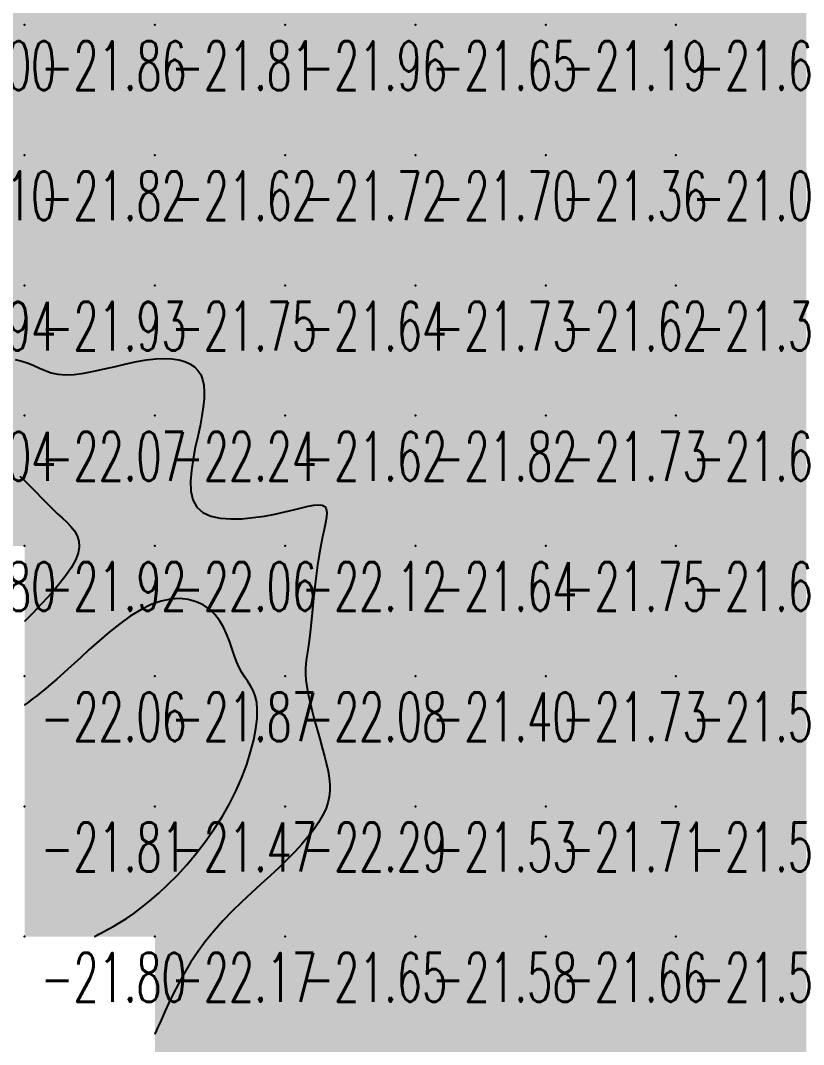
# Model space of a CAD drawing. Header units: millimetres. Extents: x 88261 to 90953, y 390274 to 392322.
# Drawn here: x 88909.9 to 88970, y 391699 to 391777.6 of the extents above; entities that cross this region are included whole.
import ezdxf
from ezdxf.enums import TextEntityAlignment as Align

# ---------------------------------------------------------------- set-up
doc = ezdxf.new("R2010")
doc.units = ezdxf.units.MM
doc.header["$LTSCALE"] = 25
for name, color, linetype in [('CN_03_00', 7, 'Continuous'), ('COTEAlt', 7, 'Continuous'), ('TN_COLORIAGE', 7, 'Continuous')]:
    doc.layers.add(name, color=color, linetype=linetype)
doc.styles.add('Simplex 1.0', font='Simplex.shx', dxfattribs={"width": 0.99, "height": 2.5})
doc.styles.get("Standard").update_dxf_attribs({"font": 'times.ttf'})

# ---------------------------------------------------------------- blocks, each defined once
blk = doc.blocks.new('COTE')
at = {"color": 0}
blk.add_point((0, 0), dxfattribs=at)
at = {"layer": 'COTEAlt'}
blk.add_attdef('ALT', text='', height=3.75, dxfattribs=at).set_placement((1.25, -1.25), align=Align.TOP_LEFT)

msp = doc.modelspace()

# ---------------------------------------------------------------- linework, layer by layer
at = {"layer": 'CN_03_00', "elevation": -22, "flags": 128}
for points in [[(88909.533, 391751.542), (88910.048, 391751.432), (88910.515, 391751.272), (88910.954, 391751.084), (88911.383, 391750.884), (88911.823, 391750.694), (88912.291, 391750.531), (88912.808, 391750.415), (88913.393, 391750.366), (88914.058, 391750.395), (88914.792, 391750.493), (88915.577, 391750.64), (88916.394, 391750.821), (88917.225, 391751.016), (88918.051, 391751.21), (88918.855, 391751.383), (88919.618, 391751.519), (88920.324, 391751.603), (88920.971, 391751.632), (88921.557, 391751.609), (88922.082, 391751.532), (88922.546, 391751.404), (88922.946, 391751.225), (88923.284, 391750.995), (88923.557, 391750.715), (88923.767, 391750.386), (88923.915, 391750.005), (88924.006, 391749.57), (88924.043, 391749.076), (88924.029, 391748.523), (88923.968, 391747.905), (88923.864, 391747.221), (88923.719, 391746.468), (88923.541, 391745.648), (88923.353, 391744.783), (88923.18, 391743.901), (88923.05, 391743.03), (88922.988, 391742.198), (88923.021, 391741.433), (88923.175, 391740.761), (88923.476, 391740.212), (88923.941, 391739.805), (88924.549, 391739.53), (88925.269, 391739.371), (88926.071, 391739.308), (88926.922, 391739.326), (88927.793, 391739.406), (88928.653, 391739.531), (88929.47, 391739.684), (88930.219, 391739.849), (88930.894, 391740.011), (88931.493, 391740.159), (88932.014, 391740.281), (88932.456, 391740.365), (88932.817, 391740.398), (88933.096, 391740.368), (88933.292, 391740.264), (88933.404, 391740.074), (88933.444, 391739.801), (88933.424, 391739.446), (88933.355, 391739.013), (88933.252, 391738.503), (88933.125, 391737.92), (88932.989, 391737.267), (88932.854, 391736.545), (88932.732, 391735.762), (88932.622, 391734.934), (88932.523, 391734.081), (88932.433, 391733.224), (88932.348, 391732.384), (88932.269, 391731.58), (88932.191, 391730.832), (88932.114, 391730.162), (88932.037, 391729.582), (88931.963, 391729.078), (88931.899, 391728.628), (88931.85, 391728.21), (88931.821, 391727.803), (88931.818, 391727.385), (88931.847, 391726.935), (88931.913, 391726.431), (88932.019, 391725.857), (88932.16, 391725.223), (88932.327, 391724.546), (88932.512, 391723.843), (88932.707, 391723.128), (88932.903, 391722.419), (88933.094, 391721.731), (88933.269, 391721.082), (88933.422, 391720.483), (88933.547, 391719.928), (88933.637, 391719.409), (88933.686, 391718.917), (88933.69, 391718.441), (88933.641, 391717.973), (88933.535, 391717.504), (88933.364, 391717.024), (88933.126, 391716.525), (88932.822, 391716.006), (88932.454, 391715.469), (88932.026, 391714.915), (88931.542, 391714.343), (88931.004, 391713.755), (88930.416, 391713.151), (88929.781, 391712.533), (88929.104, 391711.901), (88928.395, 391711.253), (88927.665, 391710.586), (88926.928, 391709.899), (88926.195, 391709.189), (88925.478, 391708.454), (88924.789, 391707.691), (88924.14, 391706.899), (88923.541, 391706.078), (88922.994, 391705.244), (88922.499, 391704.416), (88922.056, 391703.611), (88921.665, 391702.849), (88921.326, 391702.148), (88921.04, 391701.526), (88920.805, 391701.003), (88920.621, 391700.591), (88920.483, 391700.282), (88920.385, 391700.06), (88920.318, 391699.912), (88920.278, 391699.822), (88920.257, 391699.775), (88920.25, 391699.758), (88920.249, 391699.756)], [(88909.886, 391742.597), (88910.207, 391742.294), (88910.523, 391741.983), (88910.837, 391741.664), (88911.151, 391741.341), (88911.466, 391741.014), (88911.786, 391740.686), (88912.111, 391740.357), (88912.444, 391740.03), (88912.786, 391739.707), (88913.137, 391739.386), (88913.481, 391739.064), (88913.799, 391738.731), (88914.073, 391738.383), (88914.285, 391738.01), (88914.417, 391737.605), (88914.449, 391737.163), (88914.363, 391736.674), (88914.148, 391736.137), (88913.826, 391735.564), (88913.422, 391734.975), (88912.967, 391734.386), (88912.486, 391733.817), (88912.009, 391733.284), (88911.563, 391732.806), (88911.177, 391732.4), (88910.87, 391732.081), (88910.64, 391731.841), (88910.475, 391731.669), (88910.365, 391731.554), (88910.298, 391731.484), (88910.263, 391731.448), (88910.251, 391731.435), (88910.249, 391731.433)], [(88915.624, 391707.239), (88915.626, 391707.24), (88915.636, 391707.246), (88915.665, 391707.261), (88915.721, 391707.291), (88915.812, 391707.341), (88915.949, 391707.414), (88916.141, 391707.517), (88916.395, 391707.654), (88916.719, 391707.829), (88917.11, 391708.049), (88917.563, 391708.317), (88918.071, 391708.639), (88918.629, 391709.02), (88919.232, 391709.464), (88919.875, 391709.977), (88920.551, 391710.563), (88921.254, 391711.226), (88921.975, 391711.96), (88922.699, 391712.758), (88923.417, 391713.611), (88924.116, 391714.512), (88924.784, 391715.453), (88925.409, 391716.428), (88925.981, 391717.427), (88926.488, 391718.443), (88926.928, 391719.46), (88927.3, 391720.462), (88927.603, 391721.432), (88927.837, 391722.354), (88928.001, 391723.212), (88928.094, 391723.988), (88928.114, 391724.668), (88928.064, 391725.239), (88927.954, 391725.719), (88927.795, 391726.13), (88927.601, 391726.492), (88927.383, 391726.83), (88927.153, 391727.163), (88926.925, 391727.516), (88926.71, 391727.909), (88926.516, 391728.358), (88926.336, 391728.855), (88926.158, 391729.384), (88925.969, 391729.93), (88925.757, 391730.477), (88925.51, 391731.009), (88925.216, 391731.513), (88924.863, 391731.971), (88924.441, 391732.37), (88923.954, 391732.701), (88923.407, 391732.953), (88922.805, 391733.118), (88922.154, 391733.187), (88921.459, 391733.152), (88920.726, 391733.003), (88919.961, 391732.731), (88919.17, 391732.334), (88918.363, 391731.831), (88917.553, 391731.247), (88916.75, 391730.609), (88915.967, 391729.941), (88915.215, 391729.269), (88914.505, 391728.62), (88913.849, 391728.017), (88913.256, 391727.483), (88912.727, 391727.016), (88912.258, 391726.613), (88911.847, 391726.269), (88911.491, 391725.978), (88911.189, 391725.737), (88910.937, 391725.54), (88910.732, 391725.383), (88910.573, 391725.26), (88910.453, 391725.168), (88910.367, 391725.102), (88910.309, 391725.058), (88910.274, 391725.031), (88910.256, 391725.017), (88910.25, 391725.012), (88910.249, 391725.011)]]:
    msp.add_lwpolyline(points, dxfattribs=at)
at = {"layer": 'TN_COLORIAGE', "color": 233}
for points in [[(88921.494, 391787.239, -21.81), (88920.249, 391786.715, -21.81), (88930.249, 391787.239, -21.81), (88920.249, 391777.239, -21.81)], [(88920.249, 391777.239, -21.926), (88930.249, 391777.239, -21.926), (88930.249, 391787.239, -21.926)], [(88930.249, 391777.239, -21.656), (88940.249, 391777.239, -21.656), (88940.249, 391787.239, -21.656)], [(88930.249, 391787.239, -21.656), (88930.249, 391777.239, -21.656), (88940.249, 391787.239, -21.656)], [(88940.249, 391777.239, -21.416), (88950.249, 391777.239, -21.416), (88950.249, 391787.239, -21.416)], [(88940.249, 391787.239, -21.416), (88940.249, 391777.239, -21.416), (88950.249, 391787.239, -21.416)], [(88950.249, 391777.239, -21.431), (88960.249, 391777.239, -21.431), (88960.249, 391787.239, -21.431)], [(88950.249, 391787.239, -21.431), (88950.249, 391777.239, -21.431), (88960.249, 391787.239, -21.431)], [(88960.249, 391777.239, -21), (88969.832, 391786.823, -21), (88960.249, 391787.239, -21), (88969.619, 391787.239, -21)], [(88919.535, 391786.526, -21.81), (88920.249, 391786.715, -21.81), (88910.249, 391777.239, -21.81), (88920.249, 391777.239, -21.81)], [(88919.535, 391786.526, -21.863), (88910.249, 391784.547, -21.863), (88910.249, 391777.239, -21.863)], [(88960.249, 391777.239, -21), (88969.832, 391786.823, -21), (88970.249, 391777.239, -21), (88970.249, 391786.333, -21)], [(88900.928, 391777.919, -21.863), (88910.249, 391784.547, -21.863), (88900.249, 391777.239, -21.863), (88910.249, 391777.239, -21.863)], [(88900.249, 391776.893, -21.863), (88904.532, 391771.522, -21.863), (88900.249, 391777.239, -21.863), (88910.249, 391777.239, -21.863)], [(88904.532, 391771.522, -21.819), (88903.869, 391767.239, -21.819), (88910.249, 391777.239, -21.819), (88910.249, 391767.239, -21.819)], [(88910.249, 391767.239, -21.81), (88920.249, 391767.239, -21.81), (88920.249, 391777.239, -21.81)], [(88910.249, 391777.239, -21.81), (88910.249, 391767.239, -21.81), (88920.249, 391777.239, -21.81)], [(88920.249, 391767.239, -21.957), (88930.249, 391767.239, -21.957), (88930.249, 391777.239, -21.957)], [(88920.249, 391777.239, -21.957), (88920.249, 391767.239, -21.957), (88930.249, 391777.239, -21.957)], [(88930.249, 391767.239, -21.651), (88940.249, 391767.239, -21.651), (88940.249, 391777.239, -21.651)], [(88930.249, 391777.239, -21.651), (88930.249, 391767.239, -21.651), (88940.249, 391777.239, -21.651)], [(88940.249, 391777.239, -21.193), (88940.249, 391767.239, -21.193), (88950.249, 391777.239, -21.193)], [(88940.249, 391767.239, -21.193), (88950.249, 391767.239, -21.193), (88950.249, 391777.239, -21.193)], [(88950.249, 391767.239, -21.667), (88960.249, 391767.239, -21.667), (88960.249, 391777.239, -21.667)], [(88950.249, 391777.239, -21.667), (88950.249, 391767.239, -21.667), (88960.249, 391777.239, -21.667)], [(88960.249, 391767.239, -21.291), (88970.249, 391767.239, -21.291), (88970.249, 391777.239, -21.291)], [(88960.249, 391777.239, -21.291), (88960.249, 391767.239, -21.291), (88970.249, 391777.239, -21.291)], [(88900.249, 391760.851, -21.819), (88903.869, 391767.239, -21.819), (88900.249, 391757.239, -21.819), (88910.249, 391767.239, -21.819)], [(88900.249, 391757.239, -21.819), (88910.249, 391757.239, -21.819), (88910.249, 391767.239, -21.819)], [(88910.249, 391767.239, -21.616), (88910.249, 391757.239, -21.616), (88920.249, 391767.239, -21.616)], [(88910.249, 391757.239, -21.616), (88920.249, 391757.239, -21.616), (88920.249, 391767.239, -21.616)], [(88920.249, 391757.239, -21.718), (88930.249, 391757.239, -21.718), (88930.249, 391767.239, -21.718)], [(88920.249, 391767.239, -21.718), (88920.249, 391757.239, -21.718), (88930.249, 391767.239, -21.718)], [(88930.249, 391767.239, -21.696), (88930.249, 391757.239, -21.696), (88940.249, 391767.239, -21.696)], [(88930.249, 391757.239, -21.696), (88940.249, 391757.239, -21.696), (88940.249, 391767.239, -21.696)], [(88940.249, 391757.239, -21.358), (88950.249, 391757.239, -21.358), (88950.249, 391767.239, -21.358)], [(88940.249, 391767.239, -21.358), (88940.249, 391757.239, -21.358), (88950.249, 391767.239, -21.358)], [(88950.249, 391757.239, -21.004), (88960.249, 391757.239, -21.004), (88960.249, 391767.239, -21.004)], [(88950.249, 391767.239, -21.004), (88950.249, 391757.239, -21.004), (88960.249, 391767.239, -21.004)], [(88960.249, 391757.239, -21.56), (88970.249, 391757.239, -21.56), (88970.249, 391767.239, -21.56)], [(88960.249, 391767.239, -21.56), (88960.249, 391757.239, -21.56), (88970.249, 391767.239, -21.56)], [(88900.249, 391751.207, -21.929), (88903.74, 391750.731, -21.929), (88900.249, 391757.239, -21.929), (88910.249, 391757.239, -21.929)], [(88903.74, 391750.731, -21.929), (88910.249, 391752.267, -21.929), (88910.249, 391757.239, -21.929)], [(88910.249, 391752.267, -21.747), (88912.465, 391749.455, -21.747), (88910.249, 391757.239, -21.747), (88920.249, 391757.239, -21.747)], [(88912.465, 391749.455, -21.747), (88920.249, 391752.105, -21.747), (88920.249, 391757.239, -21.747)], [(88920.249, 391752.105, -21.64), (88924.246, 391751.237, -21.64), (88920.249, 391757.239, -21.64), (88930.249, 391757.239, -21.64)], [(88924.246, 391751.237, -21.619), (88924.111, 391747.239, -21.619), (88930.249, 391757.239, -21.619), (88930.249, 391747.239, -21.619)], [(88930.249, 391747.239, -21.731), (88940.249, 391747.239, -21.731), (88940.249, 391757.239, -21.731)], [(88930.249, 391757.239, -21.731), (88930.249, 391747.239, -21.731), (88940.249, 391757.239, -21.731)], [(88940.249, 391757.239, -21.618), (88940.249, 391747.239, -21.618), (88950.249, 391757.239, -21.618)], [(88940.249, 391747.239, -21.618), (88950.249, 391747.239, -21.618), (88950.249, 391757.239, -21.618)], [(88950.249, 391757.239, -21.368), (88950.249, 391747.239, -21.368), (88960.249, 391757.239, -21.368)], [(88950.249, 391747.239, -21.368), (88960.249, 391747.239, -21.368), (88960.249, 391757.239, -21.368)], [(88960.249, 391757.239, -21.077), (88960.249, 391747.239, -21.077), (88970.249, 391757.239, -21.077)], [(88960.249, 391747.239, -21.077), (88970.249, 391747.239, -21.077), (88970.249, 391757.239, -21.077)], [(88921.624, 391738.615, -21.619), (88924.111, 391747.239, -21.619), (88930.249, 391747.239, -21.619)], [(88921.624, 391738.615, -21.619), (88930.249, 391739.575, -21.619), (88930.249, 391747.239, -21.619)], [(88934.201, 391741.192, -21.619), (88930.249, 391739.575, -21.619), (88940.249, 391747.239, -21.619), (88930.249, 391747.239, -21.619)], [(88934.201, 391741.192, -21.642), (88932.698, 391737.239, -21.642), (88940.249, 391747.239, -21.642), (88940.249, 391737.239, -21.642)], [(88940.249, 391747.239, -21.734), (88940.249, 391737.239, -21.734), (88950.249, 391747.239, -21.734)], [(88940.249, 391737.239, -21.734), (88950.249, 391737.239, -21.734), (88950.249, 391747.239, -21.734)], [(88950.249, 391737.239, -21.692), (88960.249, 391737.239, -21.692), (88960.249, 391747.239, -21.692)], [(88950.249, 391747.239, -21.692), (88950.249, 391737.239, -21.692), (88960.249, 391747.239, -21.692)], [(88960.249, 391747.239, -21.675), (88960.249, 391737.239, -21.675), (88970.249, 391747.239, -21.675)], [(88960.249, 391737.239, -21.675), (88970.249, 391737.239, -21.675), (88970.249, 391747.239, -21.675)], [(88910.249, 391742.384, -21.802), (88907.584, 391744.575, -21.802), (88910.249, 391737.239, -21.802), (88900.249, 391737.239, -21.802)], [(88910.249, 391742.384, -21.924), (88912.663, 391739.654, -21.924), (88910.249, 391737.239, -21.924)], [(88915.816, 391737.239, -21.924), (88912.663, 391739.654, -21.924), (88910.249, 391737.239, -21.924)], [(88910.249, 391731.433, -21.924), (88915.816, 391737.239, -21.924), (88910.249, 391737.239, -21.924)], [(88932.133, 391729.123, -21.396), (88931.458, 391727.239, -21.396), (88940.249, 391737.239, -21.396), (88940.249, 391727.239, -21.396)], [(88932.133, 391729.123, -21.642), (88932.698, 391737.239, -21.642), (88940.249, 391737.239, -21.642)], [(88940.249, 391727.239, -21.754), (88950.249, 391727.239, -21.754), (88950.249, 391737.239, -21.754)], [(88940.249, 391737.239, -21.754), (88940.249, 391727.239, -21.754), (88950.249, 391737.239, -21.754)], [(88950.249, 391727.239, -21.638), (88960.249, 391727.239, -21.638), (88960.249, 391737.239, -21.638)], [(88950.249, 391737.239, -21.638), (88950.249, 391727.239, -21.638), (88960.249, 391737.239, -21.638)], [(88960.249, 391727.239, -21.277), (88970.249, 391727.239, -21.277), (88970.249, 391737.239, -21.277)], [(88960.249, 391737.239, -21.277), (88960.249, 391727.239, -21.277), (88970.249, 391737.239, -21.277)], [(88913.149, 391727.239, -21.865), (88920.249, 391734.134, -21.865), (88920.249, 391727.239, -21.865)], [(88920.249, 391734.134, -21.865), (88925.623, 391732.613, -21.865), (88920.249, 391727.239, -21.865)], [(88926.436, 391727.239, -21.865), (88925.623, 391732.613, -21.865), (88920.249, 391727.239, -21.865)], [(88910.249, 391717.239, -21.865), (88920.249, 391717.239, -21.865), (88920.249, 391727.239, -21.865)], [(88913.149, 391727.239, -21.808), (88910.249, 391725.011, -21.808), (88920.249, 391727.239, -21.808), (88910.249, 391717.239, -21.808)], [(88926.436, 391727.239, -21.471), (88928.891, 391725.882, -21.471), (88920.249, 391727.239, -21.471), (88920.249, 391717.239, -21.471)], [(88931.458, 391727.239, -21.396), (88933.513, 391720.503, -21.396), (88940.249, 391727.239, -21.396)], [(88934.106, 391717.239, -21.396), (88933.513, 391720.503, -21.396), (88940.249, 391717.239, -21.396), (88940.249, 391727.239, -21.396)], [(88940.249, 391727.239, -21.726), (88940.249, 391717.239, -21.726), (88950.249, 391727.239, -21.726)], [(88940.249, 391717.239, -21.726), (88950.249, 391717.239, -21.726), (88950.249, 391727.239, -21.726)], [(88950.249, 391717.239, -21.525), (88960.249, 391717.239, -21.525), (88960.249, 391727.239, -21.525)], [(88950.249, 391727.239, -21.525), (88950.249, 391717.239, -21.525), (88960.249, 391727.239, -21.525)], [(88960.249, 391727.239, -21.433), (88960.249, 391717.239, -21.433), (88970.249, 391727.239, -21.433)], [(88960.249, 391717.239, -21.433), (88970.249, 391717.239, -21.433), (88970.249, 391727.239, -21.433)], [(88928.891, 391725.882, -21.471), (88926.686, 391717.239, -21.471), (88920.249, 391717.239, -21.471)], [(88910.249, 391717.239, -21.471), (88910.249, 391707.239, -21.471), (88920.249, 391717.239, -21.471)], [(88915.624, 391707.239, -21.471), (88920.249, 391709.725, -21.471), (88910.249, 391707.239, -21.471), (88920.249, 391717.239, -21.471)], [(88920.249, 391709.725, -21.471), (88926.686, 391717.239, -21.471), (88920.249, 391717.239, -21.471)], [(88930.249, 391707.239, -21.534), (88940.249, 391707.239, -21.534), (88940.249, 391717.239, -21.534)], [(88930.249, 391712.68, -21.534), (88934.106, 391717.239, -21.534), (88930.249, 391707.239, -21.534), (88940.249, 391717.239, -21.534)], [(88940.249, 391707.239, -21.713), (88950.249, 391707.239, -21.713), (88950.249, 391717.239, -21.713)], [(88940.249, 391717.239, -21.713), (88940.249, 391707.239, -21.713), (88950.249, 391717.239, -21.713)], [(88950.249, 391717.239, -21.496), (88950.249, 391707.239, -21.496), (88960.249, 391717.239, -21.496)], [(88950.249, 391707.239, -21.496), (88960.249, 391707.239, -21.496), (88960.249, 391717.239, -21.496)], [(88960.249, 391707.239, -21.549), (88970.249, 391707.239, -21.549), (88970.249, 391717.239, -21.549)], [(88960.249, 391717.239, -21.549), (88960.249, 391707.239, -21.549), (88970.249, 391717.239, -21.549)], [(88923.586, 391707.239, -21.651), (88930.249, 391712.68, -21.651), (88930.249, 391707.239, -21.651)], [(88920.249, 391699.756, -21.651), (88923.586, 391707.239, -21.651), (88920.249, 391697.239, -21.651), (88930.249, 391707.239, -21.651)], [(88928.394, 391697.239, -21.651), (88930.249, 391697.609, -21.651), (88920.249, 391697.239, -21.651), (88930.249, 391707.239, -21.651)], [(88930.249, 391697.609, -21.583), (88930.56, 391697.551, -21.583), (88930.249, 391707.239, -21.583), (88940.249, 391707.239, -21.583)], [(88930.56, 391697.551, -21.495), (88930.507, 391697.239, -21.495), (88940.249, 391707.239, -21.495), (88940.249, 391697.239, -21.495)], [(88940.249, 391707.239, -21.664), (88940.249, 391697.239, -21.664), (88950.249, 391707.239, -21.664)], [(88940.249, 391697.239, -21.664), (88950.249, 391697.239, -21.664), (88950.249, 391707.239, -21.664)], [(88959.009, 391697.239, -21.57), (88960.249, 391698.147, -21.57), (88950.249, 391697.239, -21.57), (88960.249, 391707.239, -21.57)], [(88950.249, 391707.239, -21.57), (88950.249, 391697.239, -21.57), (88960.249, 391707.239, -21.57)], [(88960.249, 391698.147, -21.532), (88961.089, 391698.08, -21.532), (88960.249, 391707.239, -21.532), (88970.249, 391707.239, -21.532)], [(88961.089, 391698.08, -21.387), (88960.904, 391697.239, -21.387), (88970.249, 391707.239, -21.387), (88970.249, 391697.239, -21.387)]]:
    msp.add_solid(points, dxfattribs=at)
at = {"layer": 'TN_COLORIAGE', "color": 243}
for points in [[(88910.249, 391747.239, -22), (88910.249, 391752.267, -22), (88900.249, 391747.239, -22), (88903.74, 391750.731, -22)], [(88912.465, 391749.455, -22.072), (88910.249, 391752.267, -22.072), (88910.249, 391747.239, -22.072)], [(88920.249, 391747.239, -22), (88920.249, 391752.105, -22), (88910.249, 391747.239, -22), (88912.465, 391749.455, -22)], [(88924.246, 391751.237, -22.24), (88920.249, 391752.105, -22.24), (88920.249, 391747.239, -22.24)], [(88924.111, 391747.239, -22.24), (88924.246, 391751.237, -22.24), (88920.249, 391747.239, -22.24)], [(88910.249, 391747.239, -22), (88907.584, 391744.575, -22), (88900.249, 391747.239, -22), (88900.249, 391745.624, -22)], [(88907.584, 391744.575, -22.072), (88910.249, 391742.384, -22.072), (88910.249, 391747.239, -22.072)], [(88920.249, 391747.239, -22), (88912.663, 391739.654, -22), (88910.249, 391747.239, -22), (88910.249, 391742.384, -22)], [(88920.249, 391747.239, -22), (88912.663, 391739.654, -22), (88920.249, 391737.239, -22), (88915.816, 391737.239, -22)], [(88920.249, 391747.239, -22), (88924.111, 391747.239, -22), (88920.249, 391737.239, -22), (88921.624, 391738.615, -22)], [(88930.249, 391739.575, -22.116), (88934.201, 391741.192, -22.116), (88930.249, 391737.239, -22.116)], [(88932.698, 391737.239, -22.116), (88934.201, 391741.192, -22.116), (88930.249, 391737.239, -22.116)], [(88930.249, 391737.239, -22), (88930.249, 391739.575, -22), (88920.249, 391737.239, -22), (88921.624, 391738.615, -22)], [(88920.249, 391737.239, -22), (88915.816, 391737.239, -22), (88910.249, 391727.239, -22), (88910.249, 391731.433, -22)], [(88920.249, 391737.239, -22), (88920.249, 391734.134, -22), (88910.249, 391727.239, -22), (88913.149, 391727.239, -22)], [(88930.249, 391737.239, -22), (88925.623, 391732.613, -22), (88920.249, 391737.239, -22), (88920.249, 391734.134, -22)], [(88930.249, 391737.239, -22), (88925.623, 391732.613, -22), (88930.249, 391727.239, -22), (88926.436, 391727.239, -22)], [(88930.249, 391737.239, -22), (88932.698, 391737.239, -22), (88930.249, 391727.239, -22), (88932.133, 391729.123, -22)], [(88931.458, 391727.239, -22.083), (88932.133, 391729.123, -22.083), (88930.249, 391727.239, -22.083)], [(88910.249, 391725.011, -22.055), (88913.149, 391727.239, -22.055), (88910.249, 391727.239, -22.055)], [(88928.891, 391725.882, -22.083), (88926.436, 391727.239, -22.083), (88930.249, 391727.239, -22.083)], [(88930.249, 391717.239, -22), (88926.686, 391717.239, -22), (88930.249, 391727.239, -22), (88928.891, 391725.882, -22)], [(88930.249, 391717.239, -22), (88933.513, 391720.503, -22), (88930.249, 391727.239, -22), (88931.458, 391727.239, -22)], [(88933.513, 391720.503, -22.293), (88934.106, 391717.239, -22.293), (88930.249, 391717.239, -22.293)], [(88930.249, 391717.239, -22), (88926.686, 391717.239, -22), (88920.249, 391707.239, -22), (88920.249, 391709.725, -22)], [(88930.249, 391717.239, -22), (88930.249, 391712.68, -22), (88920.249, 391707.239, -22), (88923.586, 391707.239, -22)], [(88934.106, 391717.239, -22.293), (88930.249, 391712.68, -22.293), (88930.249, 391717.239, -22.293)], [(88920.249, 391709.725, -22.175), (88915.624, 391707.239, -22.175), (88920.249, 391707.239, -22.175)], [(88923.586, 391707.239, -22.175), (88920.249, 391699.756, -22.175), (88920.249, 391707.239, -22.175)]]:
    msp.add_solid(points, dxfattribs=at)

# ---------------------------------------------------------------- block references
at = {"layer": 'COTEAlt'}
ref = msp.add_blockref('COTE', (88900.249, 391777.239), dxfattribs=at)
ref.add_attrib('ALT', '-22.00', dxfattribs={"height": 3.75, "style": 'Simplex 1.0', "width": 0.6}).set_placement((88901.499, 391775.989), align=Align.TOP_LEFT)
ref = msp.add_blockref('COTE', (88910.249, 391777.239), dxfattribs=at)
ref.add_attrib('ALT', '-21.86', dxfattribs={"height": 3.75, "style": 'Simplex 1.0', "width": 0.6}).set_placement((88911.499, 391775.989), align=Align.TOP_LEFT)
ref = msp.add_blockref('COTE', (88920.249, 391777.239), dxfattribs=at)
ref.add_attrib('ALT', '-21.81', dxfattribs={"height": 3.75, "style": 'Simplex 1.0', "width": 0.6}).set_placement((88921.499, 391775.989), align=Align.TOP_LEFT)
ref = msp.add_blockref('COTE', (88930.249, 391777.239), dxfattribs=at)
ref.add_attrib('ALT', '-21.96', dxfattribs={"height": 3.75, "style": 'Simplex 1.0', "width": 0.6}).set_placement((88931.499, 391775.989), align=Align.TOP_LEFT)
ref = msp.add_blockref('COTE', (88940.249, 391777.239), dxfattribs=at)
ref.add_attrib('ALT', '-21.65', dxfattribs={"height": 3.75, "style": 'Simplex 1.0', "width": 0.6}).set_placement((88941.499, 391775.989), align=Align.TOP_LEFT)
ref = msp.add_blockref('COTE', (88950.249, 391777.239), dxfattribs=at)
ref.add_attrib('ALT', '-21.19', dxfattribs={"height": 3.75, "style": 'Simplex 1.0', "width": 0.6}).set_placement((88951.499, 391775.989), align=Align.TOP_LEFT)
ref = msp.add_blockref('COTE', (88960.249, 391777.239), dxfattribs=at)
ref.add_attrib('ALT', '-21.67', dxfattribs={"height": 3.75, "style": 'Simplex 1.0', "width": 0.6}).set_placement((88961.499, 391775.989), align=Align.TOP_LEFT)
ref = msp.add_blockref('COTE', (88900.249, 391767.239), dxfattribs=at)
ref.add_attrib('ALT', '-22.10', dxfattribs={"height": 3.75, "style": 'Simplex 1.0', "width": 0.6}).set_placement((88901.499, 391765.989), align=Align.TOP_LEFT)
ref = msp.add_blockref('COTE', (88910.249, 391767.239), dxfattribs=at)
ref.add_attrib('ALT', '-21.82', dxfattribs={"height": 3.75, "style": 'Simplex 1.0', "width": 0.6}).set_placement((88911.499, 391765.989), align=Align.TOP_LEFT)
ref = msp.add_blockref('COTE', (88920.249, 391767.239), dxfattribs=at)
ref.add_attrib('ALT', '-21.62', dxfattribs={"height": 3.75, "style": 'Simplex 1.0', "width": 0.6}).set_placement((88921.499, 391765.989), align=Align.TOP_LEFT)
ref = msp.add_blockref('COTE', (88930.249, 391767.239), dxfattribs=at)
ref.add_attrib('ALT', '-21.72', dxfattribs={"height": 3.75, "style": 'Simplex 1.0', "width": 0.6}).set_placement((88931.499, 391765.989), align=Align.TOP_LEFT)
ref = msp.add_blockref('COTE', (88940.249, 391767.239), dxfattribs=at)
ref.add_attrib('ALT', '-21.70', dxfattribs={"height": 3.75, "style": 'Simplex 1.0', "width": 0.6}).set_placement((88941.499, 391765.989), align=Align.TOP_LEFT)
ref = msp.add_blockref('COTE', (88950.249, 391767.239), dxfattribs=at)
ref.add_attrib('ALT', '-21.36', dxfattribs={"height": 3.75, "style": 'Simplex 1.0', "width": 0.6}).set_placement((88951.499, 391765.989), align=Align.TOP_LEFT)
ref = msp.add_blockref('COTE', (88960.249, 391767.239), dxfattribs=at)
ref.add_attrib('ALT', '-21.00', dxfattribs={"height": 3.75, "style": 'Simplex 1.0', "width": 0.6}).set_placement((88961.499, 391765.989), align=Align.TOP_LEFT)
ref = msp.add_blockref('COTE', (88900.249, 391757.239), dxfattribs=at)
ref.add_attrib('ALT', '-21.94', dxfattribs={"height": 3.75, "style": 'Simplex 1.0', "width": 0.6}).set_placement((88901.499, 391755.989), align=Align.TOP_LEFT)
ref = msp.add_blockref('COTE', (88910.249, 391757.239), dxfattribs=at)
ref.add_attrib('ALT', '-21.93', dxfattribs={"height": 3.75, "style": 'Simplex 1.0', "width": 0.6}).set_placement((88911.499, 391755.989), align=Align.TOP_LEFT)
ref = msp.add_blockref('COTE', (88920.249, 391757.239), dxfattribs=at)
ref.add_attrib('ALT', '-21.75', dxfattribs={"height": 3.75, "style": 'Simplex 1.0', "width": 0.6}).set_placement((88921.499, 391755.989), align=Align.TOP_LEFT)
ref = msp.add_blockref('COTE', (88930.249, 391757.239), dxfattribs=at)
ref.add_attrib('ALT', '-21.64', dxfattribs={"height": 3.75, "style": 'Simplex 1.0', "width": 0.6}).set_placement((88931.499, 391755.989), align=Align.TOP_LEFT)
ref = msp.add_blockref('COTE', (88940.249, 391757.239), dxfattribs=at)
ref.add_attrib('ALT', '-21.73', dxfattribs={"height": 3.75, "style": 'Simplex 1.0', "width": 0.6}).set_placement((88941.499, 391755.989), align=Align.TOP_LEFT)
ref = msp.add_blockref('COTE', (88950.249, 391757.239), dxfattribs=at)
ref.add_attrib('ALT', '-21.62', dxfattribs={"height": 3.75, "style": 'Simplex 1.0', "width": 0.6}).set_placement((88951.499, 391755.989), align=Align.TOP_LEFT)
ref = msp.add_blockref('COTE', (88960.249, 391757.239), dxfattribs=at)
ref.add_attrib('ALT', '-21.37', dxfattribs={"height": 3.75, "style": 'Simplex 1.0', "width": 0.6}).set_placement((88961.499, 391755.989), align=Align.TOP_LEFT)
ref = msp.add_blockref('COTE', (88900.249, 391747.239), dxfattribs=at)
ref.add_attrib('ALT', '-22.04', dxfattribs={"height": 3.75, "style": 'Simplex 1.0', "width": 0.6}).set_placement((88901.499, 391745.989), align=Align.TOP_LEFT)
ref = msp.add_blockref('COTE', (88910.249, 391747.239), dxfattribs=at)
ref.add_attrib('ALT', '-22.07', dxfattribs={"height": 3.75, "style": 'Simplex 1.0', "width": 0.6}).set_placement((88911.499, 391745.989), align=Align.TOP_LEFT)
ref = msp.add_blockref('COTE', (88920.249, 391747.239), dxfattribs=at)
ref.add_attrib('ALT', '-22.24', dxfattribs={"height": 3.75, "style": 'Simplex 1.0', "width": 0.6}).set_placement((88921.499, 391745.989), align=Align.TOP_LEFT)
ref = msp.add_blockref('COTE', (88930.249, 391747.239), dxfattribs=at)
ref.add_attrib('ALT', '-21.62', dxfattribs={"height": 3.75, "style": 'Simplex 1.0', "width": 0.6}).set_placement((88931.499, 391745.989), align=Align.TOP_LEFT)
ref = msp.add_blockref('COTE', (88940.249, 391747.239), dxfattribs=at)
ref.add_attrib('ALT', '-21.82', dxfattribs={"height": 3.75, "style": 'Simplex 1.0', "width": 0.6}).set_placement((88941.499, 391745.989), align=Align.TOP_LEFT)
ref = msp.add_blockref('COTE', (88950.249, 391747.239), dxfattribs=at)
ref.add_attrib('ALT', '-21.73', dxfattribs={"height": 3.75, "style": 'Simplex 1.0', "width": 0.6}).set_placement((88951.499, 391745.989), align=Align.TOP_LEFT)
ref = msp.add_blockref('COTE', (88960.249, 391747.239), dxfattribs=at)
ref.add_attrib('ALT', '-21.69', dxfattribs={"height": 3.75, "style": 'Simplex 1.0', "width": 0.6}).set_placement((88961.499, 391745.989), align=Align.TOP_LEFT)
ref = msp.add_blockref('COTE', (88900.249, 391737.239), dxfattribs=at)
ref.add_attrib('ALT', '-21.80', dxfattribs={"height": 3.75, "style": 'Simplex 1.0', "width": 0.6}).set_placement((88901.499, 391735.989), align=Align.TOP_LEFT)
ref = msp.add_blockref('COTE', (88910.249, 391737.239), dxfattribs=at)
ref.add_attrib('ALT', '-21.92', dxfattribs={"height": 3.75, "style": 'Simplex 1.0', "width": 0.6}).set_placement((88911.499, 391735.989), align=Align.TOP_LEFT)
ref = msp.add_blockref('COTE', (88920.249, 391737.239), dxfattribs=at)
ref.add_attrib('ALT', '-22.06', dxfattribs={"height": 3.75, "style": 'Simplex 1.0', "width": 0.6}).set_placement((88921.499, 391735.989), align=Align.TOP_LEFT)
ref = msp.add_blockref('COTE', (88930.249, 391737.239), dxfattribs=at)
ref.add_attrib('ALT', '-22.12', dxfattribs={"height": 3.75, "style": 'Simplex 1.0', "width": 0.6}).set_placement((88931.499, 391735.989), align=Align.TOP_LEFT)
ref = msp.add_blockref('COTE', (88940.249, 391737.239), dxfattribs=at)
ref.add_attrib('ALT', '-21.64', dxfattribs={"height": 3.75, "style": 'Simplex 1.0', "width": 0.6}).set_placement((88941.499, 391735.989), align=Align.TOP_LEFT)
ref = msp.add_blockref('COTE', (88950.249, 391737.239), dxfattribs=at)
ref.add_attrib('ALT', '-21.75', dxfattribs={"height": 3.75, "style": 'Simplex 1.0', "width": 0.6}).set_placement((88951.499, 391735.989), align=Align.TOP_LEFT)
ref = msp.add_blockref('COTE', (88960.249, 391737.239), dxfattribs=at)
ref.add_attrib('ALT', '-21.64', dxfattribs={"height": 3.75, "style": 'Simplex 1.0', "width": 0.6}).set_placement((88961.499, 391735.989), align=Align.TOP_LEFT)
ref = msp.add_blockref('COTE', (88910.249, 391727.239), dxfattribs=at)
ref.add_attrib('ALT', '-22.06', dxfattribs={"height": 3.75, "style": 'Simplex 1.0', "width": 0.6}).set_placement((88911.499, 391725.989), align=Align.TOP_LEFT)
ref = msp.add_blockref('COTE', (88920.249, 391727.239), dxfattribs=at)
ref.add_attrib('ALT', '-21.87', dxfattribs={"height": 3.75, "style": 'Simplex 1.0', "width": 0.6}).set_placement((88921.499, 391725.989), align=Align.TOP_LEFT)
ref = msp.add_blockref('COTE', (88930.249, 391727.239), dxfattribs=at)
ref.add_attrib('ALT', '-22.08', dxfattribs={"height": 3.75, "style": 'Simplex 1.0', "width": 0.6}).set_placement((88931.499, 391725.989), align=Align.TOP_LEFT)
ref = msp.add_blockref('COTE', (88940.249, 391727.239), dxfattribs=at)
ref.add_attrib('ALT', '-21.40', dxfattribs={"height": 3.75, "style": 'Simplex 1.0', "width": 0.6}).set_placement((88941.499, 391725.989), align=Align.TOP_LEFT)
ref = msp.add_blockref('COTE', (88950.249, 391727.239), dxfattribs=at)
ref.add_attrib('ALT', '-21.73', dxfattribs={"height": 3.75, "style": 'Simplex 1.0', "width": 0.6}).set_placement((88951.499, 391725.989), align=Align.TOP_LEFT)
ref = msp.add_blockref('COTE', (88960.249, 391727.239), dxfattribs=at)
ref.add_attrib('ALT', '-21.52', dxfattribs={"height": 3.75, "style": 'Simplex 1.0', "width": 0.6}).set_placement((88961.499, 391725.989), align=Align.TOP_LEFT)
ref = msp.add_blockref('COTE', (88910.249, 391717.239), dxfattribs=at)
ref.add_attrib('ALT', '-21.81', dxfattribs={"height": 3.75, "style": 'Simplex 1.0', "width": 0.6}).set_placement((88911.499, 391715.989), align=Align.TOP_LEFT)
ref = msp.add_blockref('COTE', (88920.249, 391717.239), dxfattribs=at)
ref.add_attrib('ALT', '-21.47', dxfattribs={"height": 3.75, "style": 'Simplex 1.0', "width": 0.6}).set_placement((88921.499, 391715.989), align=Align.TOP_LEFT)
ref = msp.add_blockref('COTE', (88930.249, 391717.239), dxfattribs=at)
ref.add_attrib('ALT', '-22.29', dxfattribs={"height": 3.75, "style": 'Simplex 1.0', "width": 0.6}).set_placement((88931.499, 391715.989), align=Align.TOP_LEFT)
ref = msp.add_blockref('COTE', (88940.249, 391717.239), dxfattribs=at)
ref.add_attrib('ALT', '-21.53', dxfattribs={"height": 3.75, "style": 'Simplex 1.0', "width": 0.6}).set_placement((88941.499, 391715.989), align=Align.TOP_LEFT)
ref = msp.add_blockref('COTE', (88950.249, 391717.239), dxfattribs=at)
ref.add_attrib('ALT', '-21.71', dxfattribs={"height": 3.75, "style": 'Simplex 1.0', "width": 0.6}).set_placement((88951.499, 391715.989), align=Align.TOP_LEFT)
ref = msp.add_blockref('COTE', (88960.249, 391717.239), dxfattribs=at)
ref.add_attrib('ALT', '-21.50', dxfattribs={"height": 3.75, "style": 'Simplex 1.0', "width": 0.6}).set_placement((88961.499, 391715.989), align=Align.TOP_LEFT)
ref = msp.add_blockref('COTE', (88910.249, 391707.239), dxfattribs=at)
ref.add_attrib('ALT', '-21.80', dxfattribs={"height": 3.75, "style": 'Simplex 1.0', "width": 0.6}).set_placement((88911.499, 391705.989), align=Align.TOP_LEFT)
ref = msp.add_blockref('COTE', (88920.249, 391707.239), dxfattribs=at)
ref.add_attrib('ALT', '-22.17', dxfattribs={"height": 3.75, "style": 'Simplex 1.0', "width": 0.6}).set_placement((88921.499, 391705.989), align=Align.TOP_LEFT)
ref = msp.add_blockref('COTE', (88930.249, 391707.239), dxfattribs=at)
ref.add_attrib('ALT', '-21.65', dxfattribs={"height": 3.75, "style": 'Simplex 1.0', "width": 0.6}).set_placement((88931.499, 391705.989), align=Align.TOP_LEFT)
ref = msp.add_blockref('COTE', (88940.249, 391707.239), dxfattribs=at)
ref.add_attrib('ALT', '-21.58', dxfattribs={"height": 3.75, "style": 'Simplex 1.0', "width": 0.6}).set_placement((88941.499, 391705.989), align=Align.TOP_LEFT)
ref = msp.add_blockref('COTE', (88950.249, 391707.239), dxfattribs=at)
ref.add_attrib('ALT', '-21.66', dxfattribs={"height": 3.75, "style": 'Simplex 1.0', "width": 0.6}).set_placement((88951.499, 391705.989), align=Align.TOP_LEFT)
ref = msp.add_blockref('COTE', (88960.249, 391707.239), dxfattribs=at)
ref.add_attrib('ALT', '-21.57', dxfattribs={"height": 3.75, "style": 'Simplex 1.0', "width": 0.6}).set_placement((88961.499, 391705.989), align=Align.TOP_LEFT)

doc.saveas('drawing.dxf')
